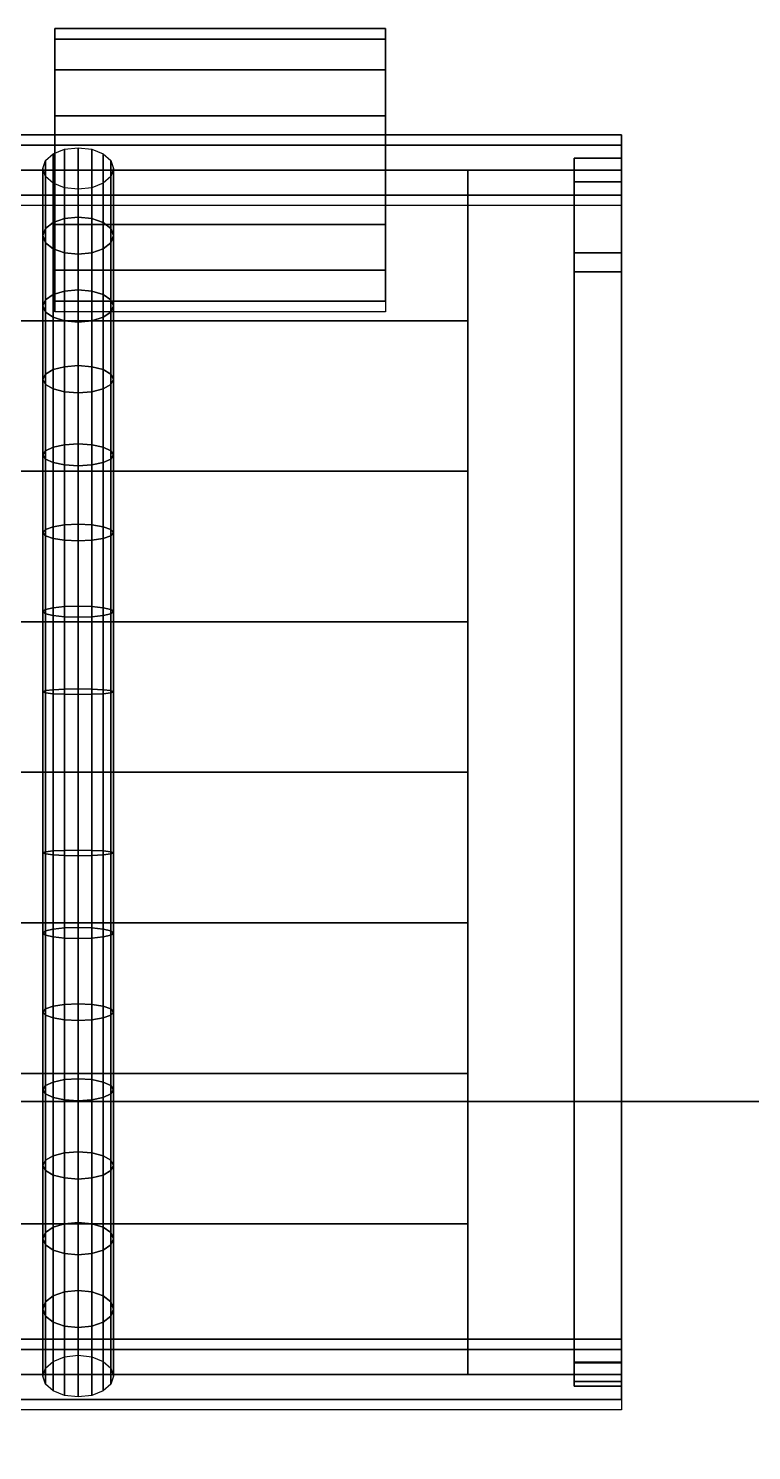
# Model space of a CAD drawing. Extents: x -45 to 195, y -45 to 195.
# Drawn here: x 44.4 to 75, y 135.2 to 195.4 of the extents above; entities that cross this region are included whole.
import ezdxf

# ---------------------------------------------------------------- set-up
doc = ezdxf.new("R2010")
doc.units = 0
doc.header["$MEASUREMENT"] = 0
doc.layers.get('0').update_dxf_attribs({"linetype": 'CONTINUOUS'})

msp = doc.modelspace()

# ---------------------------------------------------------------- linework, layer by layer
at = {"extrusion": (-1, 0, 0)}
for p, q in [((69.494, 189.94), (69.494, 137.94)), ((62.994, 189.44, 47.5), (62.994, 138.44, 47.5))]:
    msp.add_line(p, q, dxfattribs=at)
at = {"color": 7}
msp.add_line((0, 150, 72), (150, 150, 72), dxfattribs=at)
at = {"extrusion": (-1, 0, 0)}
msp.add_circle((-189.44, 65.5, -45.509), 6, dxfattribs=at)
for points in [[(45.92, 187.392, 43.229), (45.434, 187.223, 43.506), (45.434, 190.132, 45.45), (45.92, 190.323, 45.187)], [(46.494, 187.452, 43.131), (45.92, 187.392, 43.229), (45.92, 190.323, 45.187), (46.494, 190.39, 45.094)], [(47.068, 187.392, 43.229), (46.494, 187.452, 43.131), (46.494, 190.39, 45.094), (47.068, 190.323, 45.187)], [(47.555, 187.223, 43.506), (47.068, 187.392, 43.229), (47.068, 190.323, 45.187), (47.555, 190.132, 45.45)], [(45.108, 186.968, 43.921), (44.994, 186.668, 44.41), (44.994, 189.508, 46.308), (45.108, 189.846, 45.843)], [(45.434, 187.223, 43.506), (45.108, 186.968, 43.921), (45.108, 189.846, 45.843), (45.434, 190.132, 45.45)], [(47.88, 186.968, 43.921), (47.555, 187.223, 43.506), (47.555, 190.132, 45.45), (47.88, 189.846, 45.843)], [(47.994, 186.668, 44.41), (47.88, 186.968, 43.921), (47.88, 189.846, 45.843), (47.994, 189.508, 46.308)], [(44.994, 186.668, 44.41), (45.108, 186.368, 44.9), (45.108, 189.171, 46.772), (44.994, 189.508, 46.308)], [(45.108, 186.368, 44.9), (45.434, 186.114, 45.315), (45.434, 188.885, 47.166), (45.108, 189.171, 46.772)], [(47.555, 186.114, 45.315), (47.88, 186.368, 44.9), (47.88, 189.171, 46.772), (47.555, 188.885, 47.166)], [(47.88, 186.368, 44.9), (47.994, 186.668, 44.41), (47.994, 189.508, 46.308), (47.88, 189.171, 46.772)], [(45.434, 186.114, 45.315), (45.92, 185.944, 45.592), (45.92, 188.694, 47.429), (45.434, 188.885, 47.166)], [(45.92, 185.944, 45.592), (46.494, 185.885, 45.689), (46.494, 188.627, 47.521), (45.92, 188.694, 47.429)], [(46.494, 185.885, 45.689), (47.068, 185.944, 45.592), (47.068, 188.694, 47.429), (46.494, 188.627, 47.521)], [(47.068, 185.944, 45.592), (47.555, 186.114, 45.315), (47.555, 188.885, 47.166), (47.068, 188.694, 47.429)], [(45.92, 184.317, 41.506), (45.434, 184.17, 41.796), (45.434, 187.223, 43.506), (45.92, 187.392, 43.229)], [(46.494, 184.369, 41.405), (45.92, 184.317, 41.506), (45.92, 187.392, 43.229), (46.494, 187.452, 43.131)], [(47.068, 184.317, 41.506), (46.494, 184.369, 41.405), (46.494, 187.452, 43.131), (47.068, 187.392, 43.229)], [(47.555, 184.17, 41.796), (47.068, 184.317, 41.506), (47.068, 187.392, 43.229), (47.555, 187.223, 43.506)], [(45.108, 183.949, 42.23), (44.994, 183.688, 42.741), (44.994, 186.668, 44.41), (45.108, 186.968, 43.921)], [(45.434, 184.17, 41.796), (45.108, 183.949, 42.23), (45.108, 186.968, 43.921), (45.434, 187.223, 43.506)], [(47.88, 183.949, 42.23), (47.555, 184.17, 41.796), (47.555, 187.223, 43.506), (47.88, 186.968, 43.921)], [(47.994, 183.688, 42.741), (47.88, 183.949, 42.23), (47.88, 186.968, 43.921), (47.994, 186.668, 44.41)], [(44.994, 183.688, 42.741), (45.108, 183.428, 43.253), (45.108, 186.368, 44.9), (44.994, 186.668, 44.41)], [(45.108, 183.428, 43.253), (45.434, 183.207, 43.686), (45.434, 186.114, 45.315), (45.108, 186.368, 44.9)], [(45.434, 183.207, 43.686), (45.92, 183.059, 43.976), (45.92, 185.944, 45.592), (45.434, 186.114, 45.315)], [(47.068, 183.059, 43.976), (47.555, 183.207, 43.686), (47.555, 186.114, 45.315), (47.068, 185.944, 45.592)], [(47.555, 183.207, 43.686), (47.88, 183.428, 43.253), (47.88, 186.368, 44.9), (47.555, 186.114, 45.315)], [(47.88, 183.428, 43.253), (47.994, 183.688, 42.741), (47.994, 186.668, 44.41), (47.88, 186.368, 44.9)], [(45.92, 183.059, 43.976), (46.494, 183.007, 44.078), (46.494, 185.885, 45.689), (45.92, 185.944, 45.592)], [(46.494, 183.007, 44.078), (47.068, 183.059, 43.976), (47.068, 185.944, 45.592), (46.494, 185.885, 45.689)], [(45.92, 181.117, 40.031), (45.434, 180.992, 40.331), (45.434, 184.17, 41.796), (45.92, 184.317, 41.506)], [(46.494, 181.16, 39.925), (45.92, 181.117, 40.031), (45.92, 184.317, 41.506), (46.494, 184.369, 41.405)], [(47.068, 181.117, 40.031), (46.494, 181.16, 39.925), (46.494, 184.369, 41.405), (47.068, 184.317, 41.506)], [(47.555, 180.992, 40.331), (47.068, 181.117, 40.031), (47.068, 184.317, 41.506), (47.555, 184.17, 41.796)], [(45.108, 180.806, 40.781), (44.994, 180.586, 41.311), (44.994, 183.688, 42.741), (45.108, 183.949, 42.23)], [(44.994, 180.586, 41.311), (45.108, 180.367, 41.842), (45.108, 183.428, 43.253), (44.994, 183.688, 42.741)], [(45.434, 180.992, 40.331), (45.108, 180.806, 40.781), (45.108, 183.949, 42.23), (45.434, 184.17, 41.796)], [(47.88, 180.806, 40.781), (47.555, 180.992, 40.331), (47.555, 184.17, 41.796), (47.88, 183.949, 42.23)], [(47.994, 180.586, 41.311), (47.88, 180.806, 40.781), (47.88, 183.949, 42.23), (47.994, 183.688, 42.741)], [(47.88, 180.367, 41.842), (47.994, 180.586, 41.311), (47.994, 183.688, 42.741), (47.88, 183.428, 43.253)], [(45.108, 180.367, 41.842), (45.434, 180.18, 42.291), (45.434, 183.207, 43.686), (45.108, 183.428, 43.253)], [(45.434, 180.18, 42.291), (45.92, 180.056, 42.592), (45.92, 183.059, 43.976), (45.434, 183.207, 43.686)], [(47.068, 180.056, 42.592), (47.555, 180.18, 42.291), (47.555, 183.207, 43.686), (47.068, 183.059, 43.976)], [(47.555, 180.18, 42.291), (47.88, 180.367, 41.842), (47.88, 183.428, 43.253), (47.555, 183.207, 43.686)], [(45.92, 180.056, 42.592), (46.494, 180.012, 42.697), (46.494, 183.007, 44.078), (45.92, 183.059, 43.976)], [(46.494, 180.012, 42.697), (47.068, 180.056, 42.592), (47.068, 183.059, 43.976), (46.494, 183.007, 44.078)], [(45.108, 177.559, 39.583), (44.994, 177.382, 40.129), (44.994, 180.586, 41.311), (45.108, 180.806, 40.781)], [(45.434, 177.71, 39.12), (45.108, 177.559, 39.583), (45.108, 180.806, 40.781), (45.434, 180.992, 40.331)], [(45.92, 177.81, 38.811), (45.434, 177.71, 39.12), (45.434, 180.992, 40.331), (45.92, 181.117, 40.031)], [(46.494, 177.845, 38.702), (45.92, 177.81, 38.811), (45.92, 181.117, 40.031), (46.494, 181.16, 39.925)], [(47.068, 177.81, 38.811), (46.494, 177.845, 38.702), (46.494, 181.16, 39.925), (47.068, 181.117, 40.031)], [(47.555, 177.71, 39.12), (47.068, 177.81, 38.811), (47.068, 181.117, 40.031), (47.555, 180.992, 40.331)], [(47.88, 177.559, 39.583), (47.555, 177.71, 39.12), (47.555, 180.992, 40.331), (47.88, 180.806, 40.781)], [(47.994, 177.382, 40.129), (47.88, 177.559, 39.583), (47.88, 180.806, 40.781), (47.994, 180.586, 41.311)], [(44.994, 177.382, 40.129), (45.108, 177.205, 40.675), (45.108, 180.367, 41.842), (44.994, 180.586, 41.311)], [(45.108, 177.205, 40.675), (45.434, 177.054, 41.138), (45.434, 180.18, 42.291), (45.108, 180.367, 41.842)], [(45.434, 177.054, 41.138), (45.92, 176.954, 41.447), (45.92, 180.056, 42.592), (45.434, 180.18, 42.291)], [(47.068, 176.954, 41.447), (47.555, 177.054, 41.138), (47.555, 180.18, 42.291), (47.068, 180.056, 42.592)], [(47.555, 177.054, 41.138), (47.88, 177.205, 40.675), (47.88, 180.367, 41.842), (47.555, 180.18, 42.291)], [(47.88, 177.205, 40.675), (47.994, 177.382, 40.129), (47.994, 180.586, 41.311), (47.88, 180.367, 41.842)], [(45.92, 176.954, 41.447), (46.494, 176.918, 41.556), (46.494, 180.012, 42.697), (45.92, 180.056, 42.592)], [(46.494, 176.918, 41.556), (47.068, 176.954, 41.447), (47.068, 180.056, 42.592), (46.494, 180.012, 42.697)], [(45.434, 174.342, 38.171), (45.108, 174.229, 38.644), (45.108, 177.559, 39.583), (45.434, 177.71, 39.12)], [(45.92, 174.418, 37.854), (45.434, 174.342, 38.171), (45.434, 177.71, 39.12), (45.92, 177.81, 38.811)], [(46.494, 174.445, 37.743), (45.92, 174.418, 37.854), (45.92, 177.81, 38.811), (46.494, 177.845, 38.702)], [(47.068, 174.418, 37.854), (46.494, 174.445, 37.743), (46.494, 177.845, 38.702), (47.068, 177.81, 38.811)], [(47.555, 174.342, 38.171), (47.068, 174.418, 37.854), (47.068, 177.81, 38.811), (47.555, 177.71, 39.12)], [(47.88, 174.229, 38.644), (47.555, 174.342, 38.171), (47.555, 177.71, 39.12), (47.88, 177.559, 39.583)], [(45.108, 174.229, 38.644), (44.994, 174.095, 39.202), (44.994, 177.382, 40.129), (45.108, 177.559, 39.583)], [(44.994, 174.095, 39.202), (45.108, 173.961, 39.76), (45.108, 177.205, 40.675), (44.994, 177.382, 40.129)], [(45.108, 173.961, 39.76), (45.434, 173.847, 40.233), (45.434, 177.054, 41.138), (45.108, 177.205, 40.675)], [(45.434, 173.847, 40.233), (45.92, 173.771, 40.549), (45.92, 176.954, 41.447), (45.434, 177.054, 41.138)], [(47.068, 173.771, 40.549), (47.555, 173.847, 40.233), (47.555, 177.054, 41.138), (47.068, 176.954, 41.447)], [(47.555, 173.847, 40.233), (47.88, 173.961, 39.76), (47.88, 177.205, 40.675), (47.555, 177.054, 41.138)], [(47.994, 174.095, 39.202), (47.88, 174.229, 38.644), (47.88, 177.559, 39.583), (47.994, 177.382, 40.129)], [(47.88, 173.961, 39.76), (47.994, 174.095, 39.202), (47.994, 177.382, 40.129), (47.88, 177.205, 40.675)], [(45.92, 173.771, 40.549), (46.494, 173.744, 40.66), (46.494, 176.918, 41.556), (45.92, 176.954, 41.447)], [(46.494, 173.744, 40.66), (47.068, 173.771, 40.549), (47.068, 176.954, 41.447), (46.494, 176.918, 41.556)], [(45.108, 170.834, 37.969), (44.994, 170.745, 38.536), (44.994, 174.095, 39.202), (45.108, 174.229, 38.644)], [(44.994, 170.745, 38.536), (45.108, 170.655, 39.103), (45.108, 173.961, 39.76), (44.994, 174.095, 39.202)], [(45.434, 170.91, 37.488), (45.108, 170.834, 37.969), (45.108, 174.229, 38.644), (45.434, 174.342, 38.171)], [(45.92, 170.961, 37.167), (45.434, 170.91, 37.488), (45.434, 174.342, 38.171), (45.92, 174.418, 37.854)], [(46.494, 170.979, 37.054), (45.92, 170.961, 37.167), (45.92, 174.418, 37.854), (46.494, 174.445, 37.743)], [(47.068, 170.961, 37.167), (46.494, 170.979, 37.054), (46.494, 174.445, 37.743), (47.068, 174.418, 37.854)], [(47.555, 170.91, 37.488), (47.068, 170.961, 37.167), (47.068, 174.418, 37.854), (47.555, 174.342, 38.171)], [(47.88, 170.834, 37.969), (47.555, 170.91, 37.488), (47.555, 174.342, 38.171), (47.88, 174.229, 38.644)], [(47.994, 170.745, 38.536), (47.88, 170.834, 37.969), (47.88, 174.229, 38.644), (47.994, 174.095, 39.202)], [(47.88, 170.655, 39.103), (47.994, 170.745, 38.536), (47.994, 174.095, 39.202), (47.88, 173.961, 39.76)], [(45.108, 170.655, 39.103), (45.434, 170.579, 39.583), (45.434, 173.847, 40.233), (45.108, 173.961, 39.76)], [(45.434, 170.579, 39.583), (45.92, 170.528, 39.904), (45.92, 173.771, 40.549), (45.434, 173.847, 40.233)], [(45.92, 170.528, 39.904), (46.494, 170.51, 40.017), (46.494, 173.744, 40.66), (45.92, 173.771, 40.549)], [(46.494, 170.51, 40.017), (47.068, 170.528, 39.904), (47.068, 173.771, 40.549), (46.494, 173.744, 40.66)], [(47.068, 170.528, 39.904), (47.555, 170.579, 39.583), (47.555, 173.847, 40.233), (47.068, 173.771, 40.549)], [(47.555, 170.579, 39.583), (47.88, 170.655, 39.103), (47.88, 173.961, 39.76), (47.555, 173.847, 40.233)], [(45.108, 167.398, 37.562), (44.994, 167.353, 38.134), (44.994, 170.745, 38.536), (45.108, 170.834, 37.969)], [(44.994, 167.353, 38.134), (45.108, 167.308, 38.706), (45.108, 170.655, 39.103), (44.994, 170.745, 38.536)], [(45.434, 167.436, 37.077), (45.108, 167.398, 37.562), (45.108, 170.834, 37.969), (45.434, 170.91, 37.488)], [(45.108, 167.308, 38.706), (45.434, 167.269, 39.191), (45.434, 170.579, 39.583), (45.108, 170.655, 39.103)], [(45.92, 167.461, 36.753), (45.434, 167.436, 37.077), (45.434, 170.91, 37.488), (45.92, 170.961, 37.167)], [(45.434, 167.269, 39.191), (45.92, 167.244, 39.516), (45.92, 170.528, 39.904), (45.434, 170.579, 39.583)], [(46.494, 167.47, 36.639), (45.92, 167.461, 36.753), (45.92, 170.961, 37.167), (46.494, 170.979, 37.054)], [(45.92, 167.244, 39.516), (46.494, 167.235, 39.629), (46.494, 170.51, 40.017), (45.92, 170.528, 39.904)], [(47.068, 167.461, 36.753), (46.494, 167.47, 36.639), (46.494, 170.979, 37.054), (47.068, 170.961, 37.167)], [(46.494, 167.235, 39.629), (47.068, 167.244, 39.516), (47.068, 170.528, 39.904), (46.494, 170.51, 40.017)], [(47.555, 167.436, 37.077), (47.068, 167.461, 36.753), (47.068, 170.961, 37.167), (47.555, 170.91, 37.488)], [(47.068, 167.244, 39.516), (47.555, 167.269, 39.191), (47.555, 170.579, 39.583), (47.068, 170.528, 39.904)], [(47.88, 167.398, 37.562), (47.555, 167.436, 37.077), (47.555, 170.91, 37.488), (47.88, 170.834, 37.969)], [(47.555, 167.269, 39.191), (47.88, 167.308, 38.706), (47.88, 170.655, 39.103), (47.555, 170.579, 39.583)], [(47.994, 167.353, 38.134), (47.88, 167.398, 37.562), (47.88, 170.834, 37.969), (47.994, 170.745, 38.536)], [(47.88, 167.308, 38.706), (47.994, 167.353, 38.134), (47.994, 170.745, 38.536), (47.88, 170.655, 39.103)], [(45.434, 163.94, 36.939), (45.108, 163.94, 37.426), (45.108, 167.398, 37.562), (45.434, 167.436, 37.077)], [(45.92, 163.94, 36.614), (45.434, 163.94, 36.939), (45.434, 167.436, 37.077), (45.92, 167.461, 36.753)], [(46.494, 163.94, 36.5), (45.92, 163.94, 36.614), (45.92, 167.461, 36.753), (46.494, 167.47, 36.639)], [(47.068, 163.94, 36.614), (46.494, 163.94, 36.5), (46.494, 167.47, 36.639), (47.068, 167.461, 36.753)], [(47.555, 163.94, 36.939), (47.068, 163.94, 36.614), (47.068, 167.461, 36.753), (47.555, 167.436, 37.077)], [(47.88, 163.94, 37.426), (47.555, 163.94, 36.939), (47.555, 167.436, 37.077), (47.88, 167.398, 37.562)], [(45.108, 163.94, 37.426), (44.994, 163.94, 38), (44.994, 167.353, 38.134), (45.108, 167.398, 37.562)], [(44.994, 163.94, 38), (45.108, 163.94, 38.574), (45.108, 167.308, 38.706), (44.994, 167.353, 38.134)], [(45.108, 163.94, 38.574), (45.434, 163.94, 39.061), (45.434, 167.269, 39.191), (45.108, 167.308, 38.706)], [(45.434, 163.94, 39.061), (45.92, 163.94, 39.386), (45.92, 167.244, 39.516), (45.434, 167.269, 39.191)], [(45.92, 163.94, 39.386), (46.494, 163.94, 39.5), (46.494, 167.235, 39.629), (45.92, 167.244, 39.516)], [(46.494, 163.94, 39.5), (47.068, 163.94, 39.386), (47.068, 167.244, 39.516), (46.494, 167.235, 39.629)], [(47.068, 163.94, 39.386), (47.555, 163.94, 39.061), (47.555, 167.269, 39.191), (47.068, 167.244, 39.516)], [(47.555, 163.94, 39.061), (47.88, 163.94, 38.574), (47.88, 167.308, 38.706), (47.555, 167.269, 39.191)], [(47.994, 163.94, 38), (47.88, 163.94, 37.426), (47.88, 167.398, 37.562), (47.994, 167.353, 38.134)], [(47.88, 163.94, 38.574), (47.994, 163.94, 38), (47.994, 167.353, 38.134), (47.88, 167.308, 38.706)], [(44.994, 160.527, 38.134), (45.108, 160.572, 38.706), (45.108, 163.94, 38.574), (44.994, 163.94, 38)], [(45.108, 160.482, 37.562), (44.994, 160.527, 38.134), (44.994, 163.94, 38), (45.108, 163.94, 37.426)], [(45.108, 160.572, 38.706), (45.434, 160.61, 39.191), (45.434, 163.94, 39.061), (45.108, 163.94, 38.574)], [(45.434, 160.443, 37.077), (45.108, 160.482, 37.562), (45.108, 163.94, 37.426), (45.434, 163.94, 36.939)], [(45.434, 160.61, 39.191), (45.92, 160.635, 39.516), (45.92, 163.94, 39.386), (45.434, 163.94, 39.061)], [(45.92, 160.418, 36.753), (45.434, 160.443, 37.077), (45.434, 163.94, 36.939), (45.92, 163.94, 36.614)], [(45.92, 160.635, 39.516), (46.494, 160.644, 39.629), (46.494, 163.94, 39.5), (45.92, 163.94, 39.386)], [(46.494, 160.409, 36.639), (45.92, 160.418, 36.753), (45.92, 163.94, 36.614), (46.494, 163.94, 36.5)], [(47.068, 160.418, 36.753), (46.494, 160.409, 36.639), (46.494, 163.94, 36.5), (47.068, 163.94, 36.614)], [(46.494, 160.644, 39.629), (47.068, 160.635, 39.516), (47.068, 163.94, 39.386), (46.494, 163.94, 39.5)], [(47.555, 160.443, 37.077), (47.068, 160.418, 36.753), (47.068, 163.94, 36.614), (47.555, 163.94, 36.939)], [(47.068, 160.635, 39.516), (47.555, 160.61, 39.191), (47.555, 163.94, 39.061), (47.068, 163.94, 39.386)], [(47.88, 160.482, 37.562), (47.555, 160.443, 37.077), (47.555, 163.94, 36.939), (47.88, 163.94, 37.426)], [(47.555, 160.61, 39.191), (47.88, 160.572, 38.706), (47.88, 163.94, 38.574), (47.555, 163.94, 39.061)], [(47.994, 160.527, 38.134), (47.88, 160.482, 37.562), (47.88, 163.94, 37.426), (47.994, 163.94, 38)], [(47.88, 160.572, 38.706), (47.994, 160.527, 38.134), (47.994, 163.94, 38), (47.88, 163.94, 38.574)], [(44.994, 157.135, 38.536), (45.108, 157.225, 39.103), (45.108, 160.572, 38.706), (44.994, 160.527, 38.134)], [(45.108, 157.045, 37.969), (44.994, 157.135, 38.536), (44.994, 160.527, 38.134), (45.108, 160.482, 37.562)], [(45.108, 157.225, 39.103), (45.434, 157.301, 39.583), (45.434, 160.61, 39.191), (45.108, 160.572, 38.706)], [(45.434, 156.969, 37.488), (45.108, 157.045, 37.969), (45.108, 160.482, 37.562), (45.434, 160.443, 37.077)], [(45.434, 157.301, 39.583), (45.92, 157.352, 39.904), (45.92, 160.635, 39.516), (45.434, 160.61, 39.191)], [(45.92, 156.918, 37.167), (45.434, 156.969, 37.488), (45.434, 160.443, 37.077), (45.92, 160.418, 36.753)], [(45.92, 157.352, 39.904), (46.494, 157.369, 40.017), (46.494, 160.644, 39.629), (45.92, 160.635, 39.516)], [(46.494, 156.9, 37.054), (45.92, 156.918, 37.167), (45.92, 160.418, 36.753), (46.494, 160.409, 36.639)], [(46.494, 157.369, 40.017), (47.068, 157.352, 39.904), (47.068, 160.635, 39.516), (46.494, 160.644, 39.629)], [(47.068, 156.918, 37.167), (46.494, 156.9, 37.054), (46.494, 160.409, 36.639), (47.068, 160.418, 36.753)], [(47.068, 157.352, 39.904), (47.555, 157.301, 39.583), (47.555, 160.61, 39.191), (47.068, 160.635, 39.516)], [(47.555, 156.969, 37.488), (47.068, 156.918, 37.167), (47.068, 160.418, 36.753), (47.555, 160.443, 37.077)], [(47.555, 157.301, 39.583), (47.88, 157.225, 39.103), (47.88, 160.572, 38.706), (47.555, 160.61, 39.191)], [(47.88, 157.045, 37.969), (47.555, 156.969, 37.488), (47.555, 160.443, 37.077), (47.88, 160.482, 37.562)], [(47.88, 157.225, 39.103), (47.994, 157.135, 38.536), (47.994, 160.527, 38.134), (47.88, 160.572, 38.706)], [(47.994, 157.135, 38.536), (47.88, 157.045, 37.969), (47.88, 160.482, 37.562), (47.994, 160.527, 38.134)], [(44.994, 153.785, 39.202), (45.108, 153.919, 39.76), (45.108, 157.225, 39.103), (44.994, 157.135, 38.536)], [(45.108, 153.919, 39.76), (45.434, 154.032, 40.233), (45.434, 157.301, 39.583), (45.108, 157.225, 39.103)], [(45.434, 154.032, 40.233), (45.92, 154.108, 40.549), (45.92, 157.352, 39.904), (45.434, 157.301, 39.583)], [(45.92, 154.108, 40.549), (46.494, 154.135, 40.66), (46.494, 157.369, 40.017), (45.92, 157.352, 39.904)], [(46.494, 154.135, 40.66), (47.068, 154.108, 40.549), (47.068, 157.352, 39.904), (46.494, 157.369, 40.017)], [(47.068, 154.108, 40.549), (47.555, 154.032, 40.233), (47.555, 157.301, 39.583), (47.068, 157.352, 39.904)], [(47.555, 154.032, 40.233), (47.88, 153.919, 39.76), (47.88, 157.225, 39.103), (47.555, 157.301, 39.583)], [(47.88, 153.919, 39.76), (47.994, 153.785, 39.202), (47.994, 157.135, 38.536), (47.88, 157.225, 39.103)], [(45.108, 153.651, 38.644), (44.994, 153.785, 39.202), (44.994, 157.135, 38.536), (45.108, 157.045, 37.969)], [(45.434, 153.537, 38.171), (45.108, 153.651, 38.644), (45.108, 157.045, 37.969), (45.434, 156.969, 37.488)], [(45.92, 153.461, 37.854), (45.434, 153.537, 38.171), (45.434, 156.969, 37.488), (45.92, 156.918, 37.167)], [(46.494, 153.435, 37.743), (45.92, 153.461, 37.854), (45.92, 156.918, 37.167), (46.494, 156.9, 37.054)], [(47.068, 153.461, 37.854), (46.494, 153.435, 37.743), (46.494, 156.9, 37.054), (47.068, 156.918, 37.167)], [(47.555, 153.537, 38.171), (47.068, 153.461, 37.854), (47.068, 156.918, 37.167), (47.555, 156.969, 37.488)], [(47.88, 153.651, 38.644), (47.555, 153.537, 38.171), (47.555, 156.969, 37.488), (47.88, 157.045, 37.969)], [(47.994, 153.785, 39.202), (47.88, 153.651, 38.644), (47.88, 157.045, 37.969), (47.994, 157.135, 38.536)], [(44.994, 150.497, 40.129), (45.108, 150.675, 40.675), (45.108, 153.919, 39.76), (44.994, 153.785, 39.202)], [(45.108, 150.32, 39.583), (44.994, 150.497, 40.129), (44.994, 153.785, 39.202), (45.108, 153.651, 38.644)], [(45.108, 150.675, 40.675), (45.434, 150.825, 41.138), (45.434, 154.032, 40.233), (45.108, 153.919, 39.76)], [(45.434, 150.17, 39.12), (45.108, 150.32, 39.583), (45.108, 153.651, 38.644), (45.434, 153.537, 38.171)], [(45.434, 150.825, 41.138), (45.92, 150.926, 41.447), (45.92, 154.108, 40.549), (45.434, 154.032, 40.233)], [(45.92, 150.926, 41.447), (46.494, 150.961, 41.556), (46.494, 154.135, 40.66), (45.92, 154.108, 40.549)], [(46.494, 150.961, 41.556), (47.068, 150.926, 41.447), (47.068, 154.108, 40.549), (46.494, 154.135, 40.66)], [(47.068, 150.926, 41.447), (47.555, 150.825, 41.138), (47.555, 154.032, 40.233), (47.068, 154.108, 40.549)], [(47.555, 150.825, 41.138), (47.88, 150.675, 40.675), (47.88, 153.919, 39.76), (47.555, 154.032, 40.233)], [(47.88, 150.32, 39.583), (47.555, 150.17, 39.12), (47.555, 153.537, 38.171), (47.88, 153.651, 38.644)], [(47.88, 150.675, 40.675), (47.994, 150.497, 40.129), (47.994, 153.785, 39.202), (47.88, 153.919, 39.76)], [(47.994, 150.497, 40.129), (47.88, 150.32, 39.583), (47.88, 153.651, 38.644), (47.994, 153.785, 39.202)], [(45.92, 150.069, 38.811), (45.434, 150.17, 39.12), (45.434, 153.537, 38.171), (45.92, 153.461, 37.854)], [(46.494, 150.034, 38.702), (45.92, 150.069, 38.811), (45.92, 153.461, 37.854), (46.494, 153.435, 37.743)], [(47.068, 150.069, 38.811), (46.494, 150.034, 38.702), (46.494, 153.435, 37.743), (47.068, 153.461, 37.854)], [(47.555, 150.17, 39.12), (47.068, 150.069, 38.811), (47.068, 153.461, 37.854), (47.555, 153.537, 38.171)], [(44.994, 147.293, 41.311), (45.108, 147.513, 41.842), (45.108, 150.675, 40.675), (44.994, 150.497, 40.129)], [(45.108, 147.513, 41.842), (45.434, 147.699, 42.291), (45.434, 150.825, 41.138), (45.108, 150.675, 40.675)], [(45.434, 147.699, 42.291), (45.92, 147.823, 42.592), (45.92, 150.926, 41.447), (45.434, 150.825, 41.138)], [(45.92, 147.823, 42.592), (46.494, 147.867, 42.697), (46.494, 150.961, 41.556), (45.92, 150.926, 41.447)], [(46.494, 147.867, 42.697), (47.068, 147.823, 42.592), (47.068, 150.926, 41.447), (46.494, 150.961, 41.556)], [(47.068, 147.823, 42.592), (47.555, 147.699, 42.291), (47.555, 150.825, 41.138), (47.068, 150.926, 41.447)], [(47.555, 147.699, 42.291), (47.88, 147.513, 41.842), (47.88, 150.675, 40.675), (47.555, 150.825, 41.138)], [(47.88, 147.513, 41.842), (47.994, 147.293, 41.311), (47.994, 150.497, 40.129), (47.88, 150.675, 40.675)], [(45.108, 147.073, 40.781), (44.994, 147.293, 41.311), (44.994, 150.497, 40.129), (45.108, 150.32, 39.583)], [(45.434, 146.887, 40.331), (45.108, 147.073, 40.781), (45.108, 150.32, 39.583), (45.434, 150.17, 39.12)], [(45.92, 146.763, 40.031), (45.434, 146.887, 40.331), (45.434, 150.17, 39.12), (45.92, 150.069, 38.811)], [(46.494, 146.719, 39.925), (45.92, 146.763, 40.031), (45.92, 150.069, 38.811), (46.494, 150.034, 38.702)], [(47.068, 146.763, 40.031), (46.494, 146.719, 39.925), (46.494, 150.034, 38.702), (47.068, 150.069, 38.811)], [(47.555, 146.887, 40.331), (47.068, 146.763, 40.031), (47.068, 150.069, 38.811), (47.555, 150.17, 39.12)], [(47.88, 147.073, 40.781), (47.555, 146.887, 40.331), (47.555, 150.17, 39.12), (47.88, 150.32, 39.583)], [(47.994, 147.293, 41.311), (47.88, 147.073, 40.781), (47.88, 150.32, 39.583), (47.994, 150.497, 40.129)], [(45.108, 144.452, 43.253), (45.434, 144.673, 43.686), (45.434, 147.699, 42.291), (45.108, 147.513, 41.842)], [(45.434, 144.673, 43.686), (45.92, 144.82, 43.976), (45.92, 147.823, 42.592), (45.434, 147.699, 42.291)], [(45.92, 144.82, 43.976), (46.494, 144.872, 44.078), (46.494, 147.867, 42.697), (45.92, 147.823, 42.592)], [(46.494, 144.872, 44.078), (47.068, 144.82, 43.976), (47.068, 147.823, 42.592), (46.494, 147.867, 42.697)], [(47.068, 144.82, 43.976), (47.555, 144.673, 43.686), (47.555, 147.699, 42.291), (47.068, 147.823, 42.592)], [(47.555, 144.673, 43.686), (47.88, 144.452, 43.253), (47.88, 147.513, 41.842), (47.555, 147.699, 42.291)], [(44.994, 144.191, 42.741), (45.108, 144.452, 43.253), (45.108, 147.513, 41.842), (44.994, 147.293, 41.311)], [(45.108, 143.93, 42.23), (44.994, 144.191, 42.741), (44.994, 147.293, 41.311), (45.108, 147.073, 40.781)], [(45.434, 143.71, 41.796), (45.108, 143.93, 42.23), (45.108, 147.073, 40.781), (45.434, 146.887, 40.331)], [(47.88, 143.93, 42.23), (47.555, 143.71, 41.796), (47.555, 146.887, 40.331), (47.88, 147.073, 40.781)], [(47.88, 144.452, 43.253), (47.994, 144.191, 42.741), (47.994, 147.293, 41.311), (47.88, 147.513, 41.842)], [(47.994, 144.191, 42.741), (47.88, 143.93, 42.23), (47.88, 147.073, 40.781), (47.994, 147.293, 41.311)], [(45.92, 143.562, 41.506), (45.434, 143.71, 41.796), (45.434, 146.887, 40.331), (45.92, 146.763, 40.031)], [(46.494, 143.51, 41.405), (45.92, 143.562, 41.506), (45.92, 146.763, 40.031), (46.494, 146.719, 39.925)], [(47.068, 143.562, 41.506), (46.494, 143.51, 41.405), (46.494, 146.719, 39.925), (47.068, 146.763, 40.031)], [(47.555, 143.71, 41.796), (47.068, 143.562, 41.506), (47.068, 146.763, 40.031), (47.555, 146.887, 40.331)], [(45.108, 141.511, 44.9), (45.434, 141.765, 45.315), (45.434, 144.673, 43.686), (45.108, 144.452, 43.253)], [(45.434, 141.765, 45.315), (45.92, 141.935, 45.592), (45.92, 144.82, 43.976), (45.434, 144.673, 43.686)], [(45.92, 141.935, 45.592), (46.494, 141.995, 45.689), (46.494, 144.872, 44.078), (45.92, 144.82, 43.976)], [(46.494, 141.995, 45.689), (47.068, 141.935, 45.592), (47.068, 144.82, 43.976), (46.494, 144.872, 44.078)], [(47.068, 141.935, 45.592), (47.555, 141.765, 45.315), (47.555, 144.673, 43.686), (47.068, 144.82, 43.976)], [(47.555, 141.765, 45.315), (47.88, 141.511, 44.9), (47.88, 144.452, 43.253), (47.555, 144.673, 43.686)], [(44.994, 141.211, 44.41), (45.108, 141.511, 44.9), (45.108, 144.452, 43.253), (44.994, 144.191, 42.741)], [(45.108, 140.911, 43.921), (44.994, 141.211, 44.41), (44.994, 144.191, 42.741), (45.108, 143.93, 42.23)], [(45.434, 140.657, 43.506), (45.108, 140.911, 43.921), (45.108, 143.93, 42.23), (45.434, 143.71, 41.796)], [(47.88, 140.911, 43.921), (47.555, 140.657, 43.506), (47.555, 143.71, 41.796), (47.88, 143.93, 42.23)], [(47.88, 141.511, 44.9), (47.994, 141.211, 44.41), (47.994, 144.191, 42.741), (47.88, 144.452, 43.253)], [(47.994, 141.211, 44.41), (47.88, 140.911, 43.921), (47.88, 143.93, 42.23), (47.994, 144.191, 42.741)], [(45.92, 140.487, 43.229), (45.434, 140.657, 43.506), (45.434, 143.71, 41.796), (45.92, 143.562, 41.506)], [(46.494, 140.427, 43.131), (45.92, 140.487, 43.229), (45.92, 143.562, 41.506), (46.494, 143.51, 41.405)], [(47.068, 140.487, 43.229), (46.494, 140.427, 43.131), (46.494, 143.51, 41.405), (47.068, 143.562, 41.506)], [(47.555, 140.657, 43.506), (47.068, 140.487, 43.229), (47.068, 143.562, 41.506), (47.555, 143.71, 41.796)], [(45.108, 138.708, 46.772), (45.434, 138.994, 47.166), (45.434, 141.765, 45.315), (45.108, 141.511, 44.9)], [(45.434, 138.994, 47.166), (45.92, 139.186, 47.429), (45.92, 141.935, 45.592), (45.434, 141.765, 45.315)], [(45.92, 139.186, 47.429), (46.494, 139.253, 47.521), (46.494, 141.995, 45.689), (45.92, 141.935, 45.592)], [(46.494, 139.253, 47.521), (47.068, 139.186, 47.429), (47.068, 141.935, 45.592), (46.494, 141.995, 45.689)], [(47.068, 139.186, 47.429), (47.555, 138.994, 47.166), (47.555, 141.765, 45.315), (47.068, 141.935, 45.592)], [(47.555, 138.994, 47.166), (47.88, 138.708, 46.772), (47.88, 141.511, 44.9), (47.555, 141.765, 45.315)], [(44.994, 138.371, 46.308), (45.108, 138.708, 46.772), (45.108, 141.511, 44.9), (44.994, 141.211, 44.41)], [(45.108, 138.034, 45.843), (44.994, 138.371, 46.308), (44.994, 141.211, 44.41), (45.108, 140.911, 43.921)], [(47.88, 138.708, 46.772), (47.994, 138.371, 46.308), (47.994, 141.211, 44.41), (47.88, 141.511, 44.9)], [(47.994, 138.371, 46.308), (47.88, 138.034, 45.843), (47.88, 140.911, 43.921), (47.994, 141.211, 44.41)], [(45.434, 137.748, 45.45), (45.108, 138.034, 45.843), (45.108, 140.911, 43.921), (45.434, 140.657, 43.506)], [(45.92, 137.556, 45.187), (45.434, 137.748, 45.45), (45.434, 140.657, 43.506), (45.92, 140.487, 43.229)], [(46.494, 137.489, 45.094), (45.92, 137.556, 45.187), (45.92, 140.487, 43.229), (46.494, 140.427, 43.131)], [(47.068, 137.556, 45.187), (46.494, 137.489, 45.094), (46.494, 140.427, 43.131), (47.068, 140.487, 43.229)], [(47.555, 137.748, 45.45), (47.068, 137.556, 45.187), (47.068, 140.487, 43.229), (47.555, 140.657, 43.506)], [(47.88, 138.034, 45.843), (47.555, 137.748, 45.45), (47.555, 140.657, 43.506), (47.88, 140.911, 43.921)]]:
    msp.add_3dface(points)
at = {"color": 7}
for points in [[(150, 150, 77), (0, 150, 77), (0, 0, 77), (150, 0, 77)], [(150, 150, 72), (0, 150, 72), (0, 0, 72), (150, 0, 72)]]:
    msp.add_3dface(points, dxfattribs=at)

# ---------------------------------------------------------------- meshes
mesh = msp.add_polymesh((2, 16), dxfattribs=dict(n_close=True))
for k, corner in enumerate([(45.509, 183.44, 65.5), (45.509, 183.896, 67.796), (45.509, 185.197, 69.743), (45.509, 187.144, 71.043), (45.509, 189.44, 71.5), (45.509, 191.736, 71.043), (45.509, 193.682, 69.743), (45.509, 194.983, 67.796), (45.509, 195.44, 65.5), (45.509, 194.983, 63.204), (45.509, 193.682, 61.257), (45.509, 191.736, 59.957), (45.509, 189.44, 59.5), (45.509, 187.144, 59.957), (45.509, 185.197, 61.257), (45.509, 183.896, 63.204), (59.509, 183.44, 65.5), (59.509, 183.896, 67.796), (59.509, 185.197, 69.743), (59.509, 187.144, 71.043), (59.509, 189.44, 71.5), (59.509, 191.736, 71.043), (59.509, 193.682, 69.743), (59.509, 194.983, 67.796), (59.509, 195.44, 65.5), (59.509, 194.983, 63.204), (59.509, 193.682, 61.257), (59.509, 191.736, 59.957), (59.509, 189.44, 59.5), (59.509, 187.144, 59.957), (59.509, 185.197, 61.257), (59.509, 183.896, 63.204)]):
    mesh.set_mesh_vertex(divmod(k, 16), corner)
mesh = msp.add_polymesh((2, 8), dxfattribs=dict(n_close=True))
for k, corner in enumerate([(17.494, 187.94, 65.5), (17.494, 188.379, 66.561), (17.494, 189.44, 67), (17.494, 190.5, 66.561), (17.494, 190.94, 65.5), (17.494, 190.5, 64.439), (17.494, 189.44, 64), (17.494, 188.379, 64.439), (69.494, 187.94, 65.5), (69.494, 188.379, 66.561), (69.494, 189.44, 67), (69.494, 190.5, 66.561), (69.494, 190.94, 65.5), (69.494, 190.5, 64.439), (69.494, 189.44, 64), (69.494, 188.379, 64.439)]):
    mesh.set_mesh_vertex(divmod(k, 8), corner)
mesh = msp.add_polymesh((2, 8), dxfattribs=dict(n_close=True))
for k, corner in enumerate([(17.494, 187.94, 46), (17.494, 188.379, 47.061), (17.494, 189.44, 47.5), (17.494, 190.5, 47.061), (17.494, 190.94, 46), (17.494, 190.5, 44.939), (17.494, 189.44, 44.5), (17.494, 188.379, 44.939), (69.494, 187.94, 46), (69.494, 188.379, 47.061), (69.494, 189.44, 47.5), (69.494, 190.5, 47.061), (69.494, 190.94, 46), (69.494, 190.5, 44.939), (69.494, 189.44, 44.5), (69.494, 188.379, 44.939)]):
    mesh.set_mesh_vertex(divmod(k, 8), corner)
mesh = msp.add_polymesh((6, 3))
for k, corner in enumerate([(67.494, 137.94, 65), (69.494, 137.94, 65), (69.494, 137.94, 65), (67.494, 189.94, 65), (69.494, 189.94, 65), (69.494, 189.94, 65), (67.494, 189.94, 66), (69.494, 189.94, 66), (69.494, 189.94, 65), (67.494, 137.94, 66), (69.494, 137.94, 66), (69.494, 137.94, 65), (67.494, 137.94, 66), (67.494, 137.94, 66), (67.494, 137.94, 65), (67.494, 189.94, 66), (67.494, 189.94, 66), (67.494, 189.94, 65)]):
    mesh.set_mesh_vertex(divmod(k, 3), corner)
mesh = msp.add_polymesh((6, 3))
for k, corner in enumerate([(67.494, 189.94, 1), (69.494, 189.94, 1), (69.494, 189.94, 1), (67.494, 137.94, 1), (69.494, 137.94, 1), (69.494, 137.94, 1), (67.494, 137.94), (69.494, 137.94), (69.494, 137.94, 1), (67.494, 189.94), (69.494, 189.94), (69.494, 189.94, 1), (67.494, 189.94), (67.494, 189.94), (67.494, 189.94, 1), (67.494, 137.94), (67.494, 137.94), (67.494, 137.94, 1)]):
    mesh.set_mesh_vertex(divmod(k, 3), corner)
mesh = msp.add_polymesh((6, 3))
for k, corner in enumerate([(67.494, 188.94, 46), (69.494, 188.94, 46), (69.494, 188.94, 46), (67.494, 188.94), (69.494, 188.94), (69.494, 188.94), (67.494, 189.94), (69.494, 189.94), (69.494, 188.94), (67.494, 189.94, 46), (69.494, 189.94, 46), (69.494, 188.94, 46), (67.494, 189.94, 46), (67.494, 189.94, 46), (67.494, 188.94, 46), (67.494, 189.94), (67.494, 189.94), (67.494, 188.94)]):
    mesh.set_mesh_vertex(divmod(k, 3), corner)
mesh = msp.add_polymesh((2, 9))
for k, corner in enumerate([(62.994, 138.44, 47.5), (62.994, 144.815, 47.5), (62.994, 151.19, 47.5), (62.994, 157.565, 47.5), (62.994, 163.94, 47.5), (62.994, 170.315, 47.5), (62.994, 176.69, 47.5), (62.994, 183.065, 47.5), (62.994, 189.44, 47.5), (23.994, 138.44, 47.5), (23.994, 144.815, 47.5), (23.994, 151.19, 47.5), (23.994, 157.565, 47.5), (23.994, 163.94, 47.5), (23.994, 170.315, 47.5), (23.994, 176.69, 47.5), (23.994, 183.065, 47.5), (23.994, 189.44, 47.5)]):
    mesh.set_mesh_vertex(divmod(k, 9), corner)
mesh = msp.add_polymesh((6, 3))
for k, corner in enumerate([(67.494, 138.956, -0.012), (69.494, 138.956, -0.012), (69.494, 138.956, -0.012), (67.494, 185.94, 65), (69.494, 185.94, 65), (69.494, 185.94, 65), (67.494, 185.129, 65.586), (69.494, 185.129, 65.586), (69.494, 185.94, 65), (67.494, 138.146, 0.574), (69.494, 138.146, 0.574), (69.494, 138.956, -0.012), (67.494, 138.146, 0.574), (67.494, 138.146, 0.574), (67.494, 138.956, -0.012), (67.494, 185.129, 65.586), (67.494, 185.129, 65.586), (67.494, 185.94, 65)]):
    mesh.set_mesh_vertex(divmod(k, 3), corner)
mesh = msp.add_polymesh((2, 8), dxfattribs=dict(n_close=True))
for k, corner in enumerate([(17.494, 136.94, 46), (17.494, 137.379, 47.061), (17.494, 138.44, 47.5), (17.494, 139.5, 47.061), (17.494, 139.94, 46), (17.494, 139.5, 44.939), (17.494, 138.44, 44.5), (17.494, 137.379, 44.939), (69.494, 136.94, 46), (69.494, 137.379, 47.061), (69.494, 138.44, 47.5), (69.494, 139.5, 47.061), (69.494, 139.94, 46), (69.494, 139.5, 44.939), (69.494, 138.44, 44.5), (69.494, 137.379, 44.939)]):
    mesh.set_mesh_vertex(divmod(k, 8), corner)
mesh = msp.add_polymesh((6, 3))
for k, corner in enumerate([(67.494, 138.94), (69.494, 138.94), (69.494, 138.94), (67.494, 138.94, 66), (69.494, 138.94, 66), (69.494, 138.94, 66), (67.494, 137.94, 66), (69.494, 137.94, 66), (69.494, 138.94, 66), (67.494, 137.94), (69.494, 137.94), (69.494, 138.94), (67.494, 137.94), (67.494, 137.94), (67.494, 138.94), (67.494, 137.94, 66), (67.494, 137.94, 66), (67.494, 138.94, 66)]):
    mesh.set_mesh_vertex(divmod(k, 3), corner)

doc.saveas('drawing.dxf')
